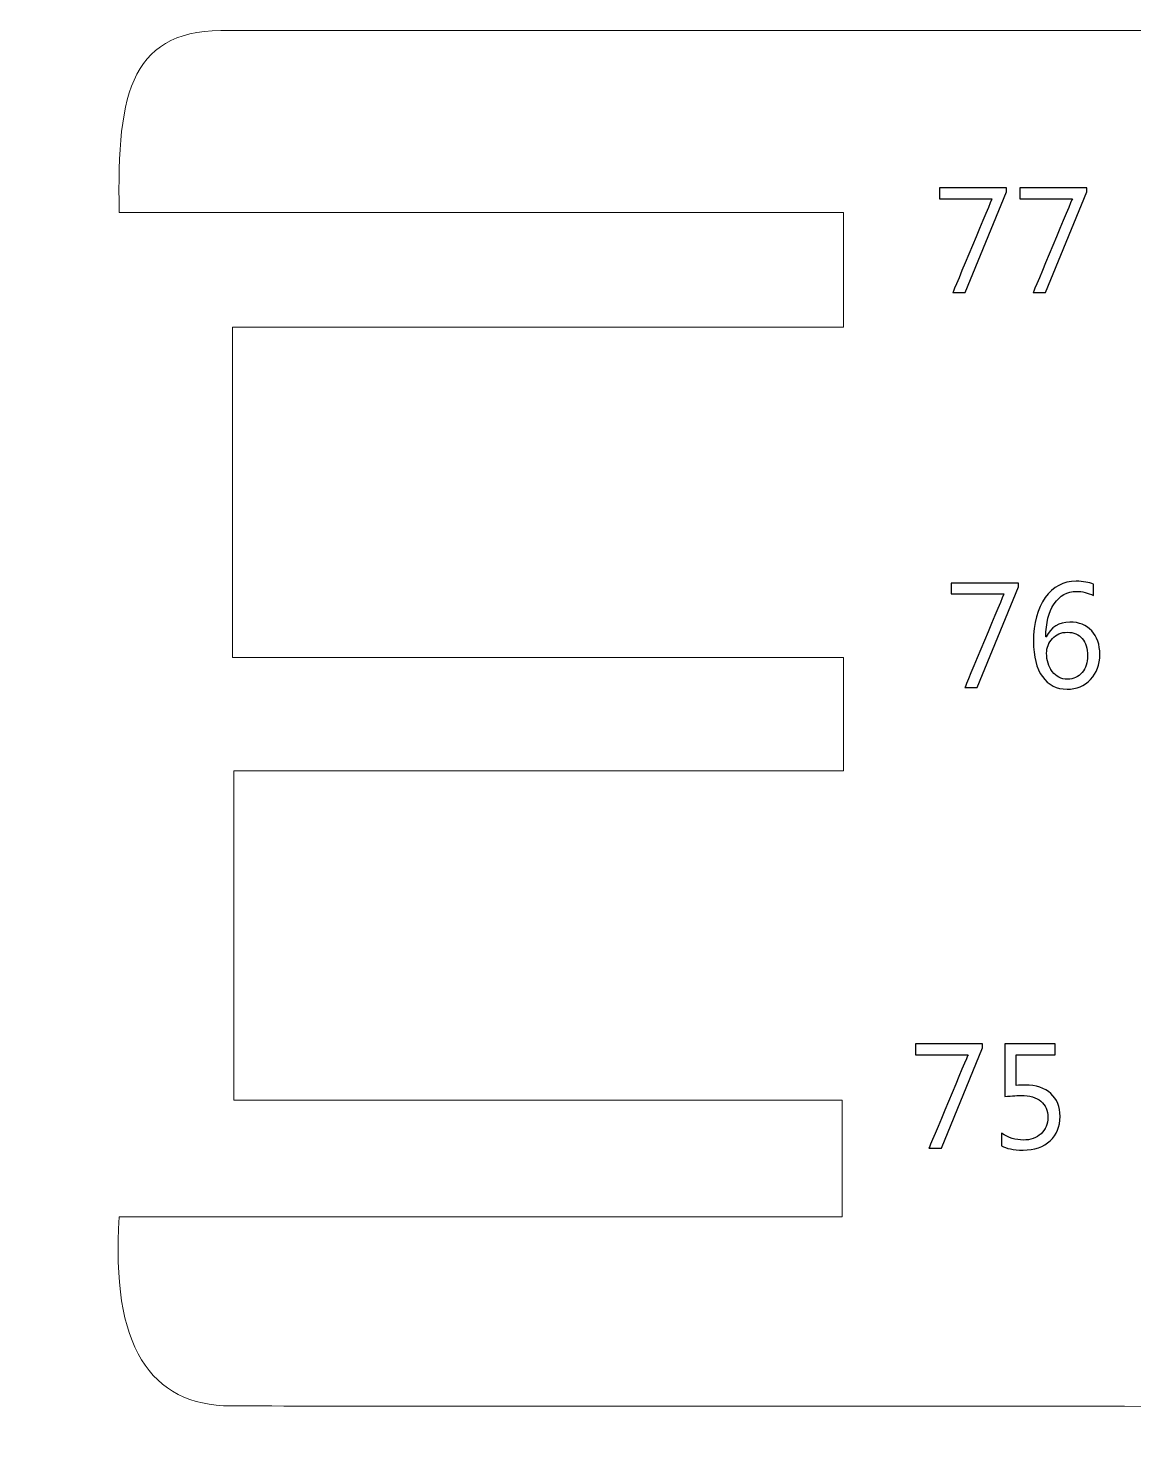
# Model space of a CAD drawing. Header units: centimetres. Extents: x -494 to 505, y -672 to 577.
# Drawn here: x 80.5 to 160.2, y 474.4 to 575.5 of the extents above; entities that cross this region are included whole.
import ezdxf

# ---------------------------------------------------------------- set-up
doc = ezdxf.new("R2010")
doc.units = ezdxf.units.CM
doc.header["$MEASUREMENT"] = 0
doc.layers.add('Camada 1', color=7, linetype='Continuous')
doc.layers.add('Camada 2', color=10, linetype='Continuous')

msp = doc.modelspace()

# ---------------------------------------------------------------- linework, layer by layer
at = {"layer": 'Camada 1', "lineweight": 9}
for points, knots in [([(87.056214, 562.160928), (87.056214, 562.160928), (139.29487, 562.160928), (139.29487, 562.160928), (139.29487, 562.160928), (139.29487, 562.160928), (139.29487, 553.88256), (139.29487, 553.88256), (139.29487, 553.88256), (139.29487, 553.88256), (95.221806, 553.871892), (95.221806, 553.871892), (95.221806, 553.871892), (95.221806, 553.871892), (95.221806, 530.043644), (95.221806, 530.043644), (95.221806, 530.043644), (95.221806, 530.043644), (139.29487, 530.043644), (139.29487, 530.043644), (139.29487, 530.043644), (139.29487, 530.043644), (139.29487, 521.883132), (139.29487, 521.883132), (139.29487, 521.883132), (139.29487, 521.883132), (95.326454, 521.883132), (95.326454, 521.883132), (95.326454, 521.883132), (95.326454, 521.883132), (95.326454, 498.120416), (95.326454, 498.120416), (95.326454, 498.120416), (95.326454, 498.120416), (139.190222, 498.120416), (139.190222, 498.120416), (139.190222, 498.120416), (139.190222, 498.120416), (139.190222, 489.698792), (139.190222, 489.698792), (139.190222, 489.698792), (139.190222, 489.698792), (87.056214, 489.698792), (87.056214, 489.698792), (87.056214, 489.698792), (86.428072, 480.361244), (89.254584, 476.103188), (95.117158, 476.05442), (95.117158, 476.05442), (95.117158, 476.05442), (183.78678, 476.019876), (183.78678, 476.019876), (183.78678, 476.019876), (183.78678, 476.019876), (183.78678, 575.280536), (183.78678, 575.280536), (183.78678, 575.280536), (183.78678, 575.280536), (95.01251, 575.280536), (95.01251, 575.280536), (95.01251, 575.280536), (87.9983, 575.45986), (86.846918, 571.07582), (87.056214, 562.160928)], [0, 0, 0, 0, 0.0588235294, 0.0588235294, 0.0588235294, 0.0588235394, 0.1176470588, 0.1176470588, 0.1176470588, 0.1176470688, 0.1764705882, 0.1764705882, 0.1764705882, 0.1764705982, 0.2352941176, 0.2352941176, 0.2352941176, 0.2352941276, 0.2941176471, 0.2941176471, 0.2941176471, 0.2941176571, 0.3529411765, 0.3529411765, 0.3529411765, 0.3529411865, 0.4117647059, 0.4117647059, 0.4117647059, 0.4117647159, 0.4705882353, 0.4705882353, 0.4705882353, 0.4705882453, 0.5294117647, 0.5294117647, 0.5294117647, 0.5294117747, 0.5882352941, 0.5882352941, 0.5882352941, 0.5882353041, 0.6470588235, 0.6470588235, 0.6470588235, 0.6470588335, 0.7058823529, 0.7058823529, 0.7058823529, 0.7058823629, 0.7647058824, 0.7647058824, 0.7647058824, 0.7647058924, 0.8235294118, 0.8235294118, 0.8235294118, 0.8235294218, 0.8823529412, 0.8823529412, 0.8823529412, 0.8823529512, 1, 1, 1, 1]), ([(288.960814, 353.67214), (288.960814, 353.67214), (306.821586, 353.757484), (306.821586, 353.757484), (306.821586, 353.757484), (306.821586, 353.757484), (306.803806, 326.357488), (306.803806, 326.357488), (306.803806, 326.357488), (306.803806, 326.357488), (315.147198, 326.356472), (315.147198, 326.356472), (315.147198, 326.356472), (315.147198, 326.356472), (315.160914, 353.57562), (315.160914, 353.57562), (315.160914, 353.57562), (315.160914, 353.57562), (341.611458, 353.57562), (341.611458, 353.57562), (341.611458, 353.57562), (341.611458, 353.57562), (341.611458, 326.355964), (341.611458, 326.355964), (341.611458, 326.355964), (341.611458, 326.355964), (349.923862, 326.357996), (349.923862, 326.357996), (349.923862, 326.357996), (349.923862, 326.357996), (349.92691, 353.617276), (349.92691, 353.617276), (349.92691, 353.617276), (349.92691, 353.617276), (376.460766, 353.605592), (376.460766, 353.605592), (376.460766, 353.605592), (376.460766, 353.605592), (376.395234, 326.36714), (376.395234, 326.36714), (376.395234, 326.36714), (376.395234, 326.36714), (384.838194, 326.357488), (384.838194, 326.357488), (384.838194, 326.357488), (384.838194, 326.357488), (384.869182, 353.677728), (384.869182, 353.677728), (384.869182, 353.677728), (384.869182, 353.677728), (411.304994, 353.702112), (411.304994, 353.702112), (411.304994, 353.702112), (411.304994, 353.702112), (411.304994, 326.35952), (411.304994, 326.35952), (411.304994, 326.35952), (411.304994, 326.35952), (419.585902, 326.365108), (419.585902, 326.365108), (419.585902, 326.365108), (419.585902, 326.365108), (419.720522, 353.670108), (419.720522, 353.670108), (419.720522, 353.670108), (419.720522, 353.670108), (446.437766, 353.618292), (446.437766, 353.618292), (446.437766, 353.618292), (446.437766, 353.618292), (446.52311, 326.358504), (446.52311, 326.358504), (446.52311, 326.358504), (446.52311, 326.358504), (454.750678, 326.360536), (454.750678, 326.360536), (454.750678, 326.360536), (454.750678, 326.360536), (454.791826, 353.618292), (454.791826, 353.618292), (454.791826, 353.618292), (454.791826, 353.618292), (489.229146, 353.633024), (489.229146, 353.633024), (489.229146, 353.633024), (489.229146, 353.633024), (489.287566, 342.489536), (489.287566, 342.489536), (489.287566, 342.489536), (489.287566, 342.489536), (481.005134, 342.497156), (481.005134, 342.497156), (481.005134, 342.497156), (481.005134, 342.497156), (481.005642, 309.723028), (481.005642, 309.723028), (481.005642, 309.723028), (481.005642, 309.723028), (489.285534, 309.728616), (489.285534, 309.728616), (489.285534, 309.728616), (489.285534, 309.728616), (489.28401, 298.680632), (489.28401, 298.680632), (489.28401, 298.680632), (489.28401, 298.680632), (280.265378, 298.67606), (280.265378, 298.67606), (280.265378, 298.67606), (280.265378, 298.67606), (280.256742, 315.430408), (280.256742, 315.430408), (280.256742, 315.430408), (280.256742, 315.430408), (252.19279, 315.430408), (252.19279, 315.430408), (252.19279, 315.430408), (247.88749, 315.334904), (245.91899, 310.748172), (245.883938, 302.43526), (245.883938, 302.43526), (246.230902, 288.837116), (238.245142, 283.140404), (231.76103, 283.8704), (231.76103, 283.8704), (231.76103, 283.8704), (235.595922, 314.865512), (235.595922, 314.865512), (235.595922, 314.865512), (235.595922, 314.865512), (227.385626, 315.718444), (227.385626, 315.718444), (227.385626, 315.718444), (227.385626, 315.718444), (224.653602, 295.469056), (224.653602, 295.469056), (224.653602, 295.469056), (224.653602, 295.469056), (5.72135, 295.22674), (5.72135, 295.22674), (5.72135, 295.22674), (5.72135, 295.22674), (5.716778, 279.167844), (5.716778, 279.167844), (5.716778, 279.167844), (5.716778, 279.167844), (-2.628138, 279.165304), (-2.628138, 279.165304), (-2.628138, 279.165304), (-2.628138, 279.165304), (-2.98577, 224.0915), (-2.98577, 224.0915), (-2.98577, 224.0915), (-2.98577, 224.0915), (-88.789002, 214.483696), (-88.789002, 214.483696), (-88.789002, 214.483696), (-88.789002, 214.483696), (-160.134554, 214.52332), (-160.134554, 214.52332), (-160.134554, 214.52332), (-163.876482, 213.130384), (-165.443662, 209.995516), (-164.388038, 204.757528), (-164.388038, 204.757528), (-164.388038, 204.757528), (-161.889694, 196.939916), (-161.889694, 196.939916), (-161.889694, 196.939916), (-159.55137, 189.6237), (-158.882842, 185.430668), (-164.745162, 183.003444), (-164.745162, 183.003444), (-164.745162, 183.003444), (-175.274478, 179.070508), (-175.274478, 179.070508), (-175.274478, 179.070508), (-189.770766, 172.492416), (-191.904366, 158.459424), (-185.580274, 139.325096), (-185.580274, 139.325096), (-182.29707, 128.78308), (-186.260486, 121.438924), (-192.412366, 123.689364), (-192.412366, 123.689364), (-192.412366, 123.689364), (-261.359142, 146.906996), (-261.359142, 146.906996), (-261.359142, 146.906996), (-259.768086, 152.90292), (-257.854958, 158.898844), (-255.620774, 164.893752), (-255.620774, 164.893752), (-255.620774, 164.893752), (-235.993178, 156.483304), (-235.993178, 156.483304), (-235.993178, 156.483304), (-235.993178, 156.483304), (-233.24947, 164.39388), (-233.24947, 164.39388), (-233.24947, 164.39388), (-233.24947, 164.39388), (-252.959362, 172.804328), (-252.959362, 172.804328), (-252.959362, 172.804328), (-249.96013, 179.295044), (-246.799354, 185.623708), (-243.478558, 191.789812), (-243.478558, 191.789812), (-243.478558, 191.789812), (-223.85147, 181.048152), (-223.85147, 181.048152), (-223.85147, 181.048152), (-223.85147, 181.048152), (-219.526358, 188.126116), (-219.526358, 188.126116), (-219.526358, 188.126116), (-219.526358, 188.126116), (-238.904526, 198.951596), (-238.904526, 198.951596), (-238.904526, 198.951596), (-235.729018, 204.52842), (-232.421938, 209.843116), (-228.924866, 214.772748), (-228.924866, 214.772748), (-228.924866, 214.772748), (-210.96097, 202.698604), (-210.96097, 202.698604), (-210.96097, 202.698604), (-210.96097, 202.698604), (-206.469742, 209.526632), (-206.469742, 209.526632), (-206.469742, 209.526632), (-206.469742, 209.526632), (-224.18421, 221.600776), (-224.18421, 221.600776), (-224.18421, 221.600776), (-220.36151, 226.60102), (-216.750138, 231.702356), (-213.372446, 236.922564), (-213.372446, 236.922564), (-213.372446, 236.922564), (-194.826382, 225.348292), (-194.826382, 225.348292), (-194.826382, 225.348292), (-194.826382, 225.348292), (-191.25057, 232.592372), (-191.25057, 232.592372), (-191.25057, 232.592372), (-191.25057, 232.592372), (-209.380582, 244.333776), (-209.380582, 244.333776), (-209.380582, 244.333776), (-202.259946, 261.027672), (-207.195166, 274.737068), (-227.065078, 282.88488), (-227.065078, 282.88488), (-261.775194, 290.706048), (-301.116238, 286.78124), (-337.022694, 269.0622), (-337.022694, 269.0622), (-362.833158, 254.920496), (-388.11327, 237.066328), (-415.161222, 221.333568), (-415.161222, 221.333568), (-428.876714, 212.451696), (-442.468254, 204.489812), (-456.981306, 198.090028), (-456.981306, 198.090028), (-462.47939, 196.298312), (-466.306662, 195.61048), (-468.373206, 196.760592), (-468.373206, 196.760592), (-481.297234, 208.35874), (-487.891074, 236.208316), (-486.846118, 283.671264), (-486.846118, 283.671264), (-484.055166, 323.948552), (-477.369886, 350.249236), (-465.985606, 359.680256), (-465.985606, 359.680256), (-455.591418, 363.607604), (-416.449002, 364.2106), (-357.647494, 359.764076), (-357.647494, 359.764076), (-317.62573, 356.62108), (-277.81377, 352.853244), (-238.131858, 348.694756), (-238.131858, 348.694756), (-214.866474, 346.01658), (-195.551298, 366.45342), (-178.214274, 397.942308), (-178.214274, 397.942308), (-183.909462, 398.922748), (-187.93587, 403.347936), (-188.438282, 412.292292), (-188.438282, 412.292292), (-188.327538, 422.884092), (-183.723026, 428.164752), (-174.94631, 428.932848), (-174.94631, 428.932848), (-171.28617, 428.963836), (-167.626538, 428.92218), (-163.96843, 428.50308), (-163.96843, 428.50308), (-159.001206, 427.909736), (-156.690822, 430.099216), (-156.854398, 436.178452), (-156.854398, 436.178452), (-156.854398, 436.178452), (-156.778198, 448.203828), (-156.778198, 448.203828), (-156.778198, 448.203828), (-156.778198, 448.203828), (-147.700746, 448.20332), (-147.700746, 448.20332), (-147.700746, 448.20332), (-147.700746, 448.20332), (-147.697698, 465.516468), (-147.697698, 465.516468), (-147.697698, 465.516468), (-147.697698, 465.516468), (-132.459222, 465.506816), (-132.459222, 465.506816), (-132.459222, 465.506816), (-132.459222, 465.506816), (-117.536722, 483.837996), (-117.536722, 483.837996), (-117.536722, 483.837996), (-117.536722, 483.837996), (-45.491654, 483.825804), (-45.491654, 483.825804), (-45.491654, 483.825804), (-45.491654, 483.825804), (-45.47489, 454.015348), (-45.47489, 454.015348), (-45.47489, 454.015348), (-45.47489, 454.015348), (-36.796218, 454.018396), (-36.796218, 454.018396), (-36.796218, 454.018396), (-36.796218, 454.018396), (-36.920678, 434.287168), (-36.920678, 434.287168), (-36.920678, 434.287168), (-37.163502, 430.041812), (-40.062658, 428.173896), (-44.477686, 427.461172), (-44.477686, 427.461172), (-44.477686, 427.461172), (-58.86831, 427.45914), (-58.86831, 427.45914), (-58.86831, 427.45914), (-58.86831, 427.45914), (-58.872882, 414.921192), (-58.872882, 414.921192), (-58.872882, 414.921192), (-58.872882, 414.921192), (-43.79849, 414.921192), (-43.79849, 414.921192), (-43.79849, 414.921192), (-24.761698, 414.171384), (-13.673582, 411.255972), (-8.36295, 404.78964), (-8.36295, 404.78964), (-4.952238, 400.746468), (-2.86385, 396.261336), (-2.70891, 391.1346), (-2.70891, 391.1346), (-2.70891, 391.1346), (-2.534666, 366.474248), (-2.534666, 366.474248), (-2.534666, 366.474248), (-2.534666, 366.474248), (5.877814, 366.480344), (5.877814, 366.480344), (5.877814, 366.480344), (5.877814, 366.480344), (5.90169, 347.073728), (5.90169, 347.073728), (5.90169, 347.073728), (5.90169, 347.073728), (233.39171, 347.06814), (233.39171, 347.06814), (233.39171, 347.06814), (233.39171, 347.06814), (233.356658, 357.819452), (233.356658, 357.819452), (233.356658, 357.819452), (238.909098, 375.214388), (244.365526, 393.373356), (250.012962, 410.004768), (250.012962, 410.004768), (252.496066, 417.378896), (256.725674, 421.44188), (262.677402, 421.235124), (262.677402, 421.235124), (270.499078, 420.488872), (274.919186, 415.631376), (277.312882, 408.136344), (277.312882, 408.136344), (281.81935, 390.775952), (285.049722, 371.798088), (288.960814, 353.67214)], [0, 0, 0, 0, 0.0098039216, 0.0098039216, 0.0098039216, 0.0098039316, 0.0196078431, 0.0196078431, 0.0196078431, 0.0196078531, 0.0294117647, 0.0294117647, 0.0294117647, 0.0294117747, 0.0392156863, 0.0392156863, 0.0392156863, 0.0392156963, 0.0490196078, 0.0490196078, 0.0490196078, 0.0490196178, 0.0588235294, 0.0588235294, 0.0588235294, 0.0588235394, 0.068627451, 0.068627451, 0.068627451, 0.068627461, 0.0784313725, 0.0784313725, 0.0784313725, 0.0784313825, 0.0882352941, 0.0882352941, 0.0882352941, 0.0882353041, 0.0980392157, 0.0980392157, 0.0980392157, 0.0980392257, 0.1078431373, 0.1078431373, 0.1078431373, 0.1078431473, 0.1176470588, 0.1176470588, 0.1176470588, 0.1176470688, 0.1274509804, 0.1274509804, 0.1274509804, 0.1274509904, 0.137254902, 0.137254902, 0.137254902, 0.137254912, 0.1470588235, 0.1470588235, 0.1470588235, 0.1470588335, 0.1568627451, 0.1568627451, 0.1568627451, 0.1568627551, 0.1666666667, 0.1666666667, 0.1666666667, 0.1666666767, 0.1764705882, 0.1764705882, 0.1764705882, 0.1764705982, 0.1862745098, 0.1862745098, 0.1862745098, 0.1862745198, 0.1960784314, 0.1960784314, 0.1960784314, 0.1960784414, 0.2058823529, 0.2058823529, 0.2058823529, 0.2058823629, 0.2156862745, 0.2156862745, 0.2156862745, 0.2156862845, 0.2254901961, 0.2254901961, 0.2254901961, 0.2254902061, 0.2352941176, 0.2352941176, 0.2352941176, 0.2352941276, 0.2450980392, 0.2450980392, 0.2450980392, 0.2450980492, 0.2549019608, 0.2549019608, 0.2549019608, 0.2549019708, 0.2647058824, 0.2647058824, 0.2647058824, 0.2647058924, 0.2745098039, 0.2745098039, 0.2745098039, 0.2745098139, 0.2843137255, 0.2843137255, 0.2843137255, 0.2843137355, 0.2941176471, 0.2941176471, 0.2941176471, 0.2941176571, 0.3039215686, 0.3039215686, 0.3039215686, 0.3039215786, 0.3137254902, 0.3137254902, 0.3137254902, 0.3137255002, 0.3235294118, 0.3235294118, 0.3235294118, 0.3235294218, 0.3333333333, 0.3333333333, 0.3333333333, 0.3333333433, 0.3431372549, 0.3431372549, 0.3431372549, 0.3431372649, 0.3529411765, 0.3529411765, 0.3529411765, 0.3529411865, 0.362745098, 0.362745098, 0.362745098, 0.362745108, 0.3725490196, 0.3725490196, 0.3725490196, 0.3725490296, 0.3823529412, 0.3823529412, 0.3823529412, 0.3823529512, 0.3921568627, 0.3921568627, 0.3921568627, 0.3921568727, 0.4019607843, 0.4019607843, 0.4019607843, 0.4019607943, 0.4117647059, 0.4117647059, 0.4117647059, 0.4117647159, 0.4215686275, 0.4215686275, 0.4215686275, 0.4215686375, 0.431372549, 0.431372549, 0.431372549, 0.431372559, 0.4411764706, 0.4411764706, 0.4411764706, 0.4411764806, 0.4509803922, 0.4509803922, 0.4509803922, 0.4509804022, 0.4607843137, 0.4607843137, 0.4607843137, 0.4607843237, 0.4705882353, 0.4705882353, 0.4705882353, 0.4705882453, 0.4803921569, 0.4803921569, 0.4803921569, 0.4803921669, 0.4901960784, 0.4901960784, 0.4901960784, 0.4901960884, 0.5, 0.5, 0.5, 0.50000001, 0.5098039216, 0.5098039216, 0.5098039216, 0.5098039316, 0.5196078431, 0.5196078431, 0.5196078431, 0.5196078531, 0.5294117647, 0.5294117647, 0.5294117647, 0.5294117747, 0.5392156863, 0.5392156863, 0.5392156863, 0.5392156963, 0.5490196078, 0.5490196078, 0.5490196078, 0.5490196178, 0.5588235294, 0.5588235294, 0.5588235294, 0.5588235394, 0.568627451, 0.568627451, 0.568627451, 0.568627461, 0.5784313725, 0.5784313725, 0.5784313725, 0.5784313825, 0.5882352941, 0.5882352941, 0.5882352941, 0.5882353041, 0.5980392157, 0.5980392157, 0.5980392157, 0.5980392257, 0.6078431373, 0.6078431373, 0.6078431373, 0.6078431473, 0.6176470588, 0.6176470588, 0.6176470588, 0.6176470688, 0.6274509804, 0.6274509804, 0.6274509804, 0.6274509904, 0.637254902, 0.637254902, 0.637254902, 0.637254912, 0.6470588235, 0.6470588235, 0.6470588235, 0.6470588335, 0.6568627451, 0.6568627451, 0.6568627451, 0.6568627551, 0.6666666667, 0.6666666667, 0.6666666667, 0.6666666767, 0.6764705882, 0.6764705882, 0.6764705882, 0.6764705982, 0.6862745098, 0.6862745098, 0.6862745098, 0.6862745198, 0.6960784314, 0.6960784314, 0.6960784314, 0.6960784414, 0.7058823529, 0.7058823529, 0.7058823529, 0.7058823629, 0.7156862745, 0.7156862745, 0.7156862745, 0.7156862845, 0.7254901961, 0.7254901961, 0.7254901961, 0.7254902061, 0.7352941176, 0.7352941176, 0.7352941176, 0.7352941276, 0.7450980392, 0.7450980392, 0.7450980392, 0.7450980492, 0.7549019608, 0.7549019608, 0.7549019608, 0.7549019708, 0.7647058824, 0.7647058824, 0.7647058824, 0.7647058924, 0.7745098039, 0.7745098039, 0.7745098039, 0.7745098139, 0.7843137255, 0.7843137255, 0.7843137255, 0.7843137355, 0.7941176471, 0.7941176471, 0.7941176471, 0.7941176571, 0.8039215686, 0.8039215686, 0.8039215686, 0.8039215786, 0.8137254902, 0.8137254902, 0.8137254902, 0.8137255002, 0.8235294118, 0.8235294118, 0.8235294118, 0.8235294218, 0.8333333333, 0.8333333333, 0.8333333333, 0.8333333433, 0.8431372549, 0.8431372549, 0.8431372549, 0.8431372649, 0.8529411765, 0.8529411765, 0.8529411765, 0.8529411865, 0.862745098, 0.862745098, 0.862745098, 0.862745108, 0.8725490196, 0.8725490196, 0.8725490196, 0.8725490296, 0.8823529412, 0.8823529412, 0.8823529412, 0.8823529512, 0.8921568627, 0.8921568627, 0.8921568627, 0.8921568727, 0.9019607843, 0.9019607843, 0.9019607843, 0.9019607943, 0.9117647059, 0.9117647059, 0.9117647059, 0.9117647159, 0.9215686275, 0.9215686275, 0.9215686275, 0.9215686375, 0.931372549, 0.931372549, 0.931372549, 0.931372559, 0.9411764706, 0.9411764706, 0.9411764706, 0.9411764806, 0.9509803922, 0.9509803922, 0.9509803922, 0.9509804022, 0.9607843137, 0.9607843137, 0.9607843137, 0.9607843237, 0.9705882353, 0.9705882353, 0.9705882353, 0.9705882453, 0.9803921569, 0.9803921569, 0.9803921569, 0.9803921669, 1, 1, 1, 1])]:
    msp.add_open_spline(points, degree=3, knots=knots, dxfattribs=at)
at = {"layer": 'Camada 2'}
for points, knots in [([(151.055324, 563.648352), (151.055324, 563.648352), (148.076666, 556.39208), (148.076666, 556.39208), (148.076666, 556.39208), (148.076666, 556.39208), (147.18411, 556.39208), (147.18411, 556.39208), (147.18411, 556.39208), (147.18411, 556.39208), (150.001478, 563.144924), (150.001478, 563.144924), (150.001478, 563.144924), (150.001478, 563.144924), (146.205702, 563.144924), (146.205702, 563.144924), (146.205702, 563.144924), (146.205702, 563.144924), (146.205702, 563.919116), (146.205702, 563.919116), (146.205702, 563.919116), (146.205702, 563.919116), (151.055324, 563.919116), (151.055324, 563.919116), (151.055324, 563.919116), (151.055324, 563.919116), (151.055324, 563.648352), (151.055324, 563.648352)], [0, 0, 0, 0, 0.125, 0.125, 0.125, 0.12500001, 0.25, 0.25, 0.25, 0.25000001, 0.375, 0.375, 0.375, 0.37500001, 0.5, 0.5, 0.5, 0.50000001, 0.625, 0.625, 0.625, 0.62500001, 0.75, 0.75, 0.75, 0.75000001, 1, 1, 1, 1]), ([(156.851096, 563.648352), (156.851096, 563.648352), (153.872438, 556.39208), (153.872438, 556.39208), (153.872438, 556.39208), (153.872438, 556.39208), (152.979882, 556.39208), (152.979882, 556.39208), (152.979882, 556.39208), (152.979882, 556.39208), (155.79725, 563.144924), (155.79725, 563.144924), (155.79725, 563.144924), (155.79725, 563.144924), (152.001474, 563.144924), (152.001474, 563.144924), (152.001474, 563.144924), (152.001474, 563.144924), (152.001474, 563.919116), (152.001474, 563.919116), (152.001474, 563.919116), (152.001474, 563.919116), (156.851096, 563.919116), (156.851096, 563.919116), (156.851096, 563.919116), (156.851096, 563.919116), (156.851096, 563.648352), (156.851096, 563.648352)], [0, 0, 0, 0, 0.125, 0.125, 0.125, 0.12500001, 0.25, 0.25, 0.25, 0.25000001, 0.375, 0.375, 0.375, 0.37500001, 0.5, 0.5, 0.5, 0.50000001, 0.625, 0.625, 0.625, 0.62500001, 0.75, 0.75, 0.75, 0.75000001, 1, 1, 1, 1]), ([(151.918924, 535.149552), (151.918924, 535.149552), (148.940266, 527.89328), (148.940266, 527.89328), (148.940266, 527.89328), (148.940266, 527.89328), (148.04771, 527.89328), (148.04771, 527.89328), (148.04771, 527.89328), (148.04771, 527.89328), (150.865078, 534.646124), (150.865078, 534.646124), (150.865078, 534.646124), (150.865078, 534.646124), (147.069302, 534.646124), (147.069302, 534.646124), (147.069302, 534.646124), (147.069302, 534.646124), (147.069302, 535.420316), (147.069302, 535.420316), (147.069302, 535.420316), (147.069302, 535.420316), (151.918924, 535.420316), (151.918924, 535.420316), (151.918924, 535.420316), (151.918924, 535.420316), (151.918924, 535.149552), (151.918924, 535.149552)], [0, 0, 0, 0, 0.125, 0.125, 0.125, 0.12500001, 0.25, 0.25, 0.25, 0.25000001, 0.375, 0.375, 0.375, 0.37500001, 0.5, 0.5, 0.5, 0.50000001, 0.625, 0.625, 0.625, 0.62500001, 0.75, 0.75, 0.75, 0.75000001, 1, 1, 1, 1]), ([(157.316678, 535.33421), (157.316678, 535.33421), (157.316678, 534.51887), (157.316678, 534.51887), (157.316678, 534.51887), (156.927804, 534.717752), (156.519372, 534.818082), (156.089096, 534.818082), (156.089096, 534.818082), (155.422346, 534.818082), (154.888438, 534.520648), (154.486864, 533.925526), (154.486864, 533.925526), (154.087322, 533.330658), (153.886662, 532.533098), (153.886662, 531.534878), (153.886662, 531.534878), (153.886662, 531.534878), (153.907998, 531.534878), (153.907998, 531.534878), (153.907998, 531.534878), (154.257502, 532.246332), (154.831034, 532.602948), (155.628594, 532.602948), (155.628594, 532.602948), (156.2862, 532.602948), (156.807662, 532.39162), (157.19679, 531.970488), (157.19679, 531.970488), (157.585664, 531.547578), (157.779212, 530.982936), (157.779212, 530.275038), (157.779212, 530.275038), (157.779212, 529.53666), (157.556962, 528.932648), (157.112462, 528.465034), (157.112462, 528.465034), (156.667962, 527.997166), (156.103574, 527.764248), (155.41879, 527.764248), (155.41879, 527.764248), (154.662632, 527.764248), (154.069288, 528.065238), (153.639266, 528.667472), (153.639266, 528.667472), (153.209244, 529.269706), (152.994106, 530.115526), (152.994106, 531.205186), (152.994106, 531.205186), (152.994106, 532.525986), (153.275538, 533.579832), (153.838148, 534.36647), (153.838148, 534.36647), (154.401012, 535.15514), (155.144724, 535.549348), (156.06776, 535.549348), (156.06776, 535.549348), (156.592778, 535.549348), (157.008576, 535.47772), (157.316678, 535.33421)], [0, 0, 0, 0, 0.0625, 0.0625, 0.0625, 0.06250001, 0.125, 0.125, 0.125, 0.12500001, 0.1875, 0.1875, 0.1875, 0.18750001, 0.25, 0.25, 0.25, 0.25000001, 0.3125, 0.3125, 0.3125, 0.31250001, 0.375, 0.375, 0.375, 0.37500001, 0.4375, 0.4375, 0.4375, 0.43750001, 0.5, 0.5, 0.5, 0.50000001, 0.5625, 0.5625, 0.5625, 0.56250001, 0.625, 0.625, 0.625, 0.62500001, 0.6875, 0.6875, 0.6875, 0.68750001, 0.75, 0.75, 0.75, 0.75000001, 0.8125, 0.8125, 0.8125, 0.81250001, 0.875, 0.875, 0.875, 0.87500001, 1, 1, 1, 1]), ([(155.436824, 531.871936), (154.992324, 531.871936), (154.632152, 531.721314), (154.356054, 531.420324), (154.356054, 531.420324), (154.078432, 531.117302), (153.940256, 530.762464), (153.940256, 530.352), (153.940256, 530.352), (153.940256, 529.835872), (154.078432, 529.39696), (154.352498, 529.0312), (154.352498, 529.0312), (154.626818, 528.667472), (154.992324, 528.484592), (155.447492, 528.484592), (155.447492, 528.484592), (155.881324, 528.484592), (156.232606, 528.644104), (156.497782, 528.96135), (156.497782, 528.96135), (156.764736, 529.278596), (156.897324, 529.679916), (156.897324, 530.167596), (156.897324, 530.167596), (156.897324, 530.701504), (156.77007, 531.117302), (156.513784, 531.420324), (156.513784, 531.420324), (156.257498, 531.721314), (155.899104, 531.871936), (155.436824, 531.871936)], [0, 0, 0, 0, 0.1111111111, 0.1111111111, 0.1111111111, 0.1111111211, 0.2222222222, 0.2222222222, 0.2222222222, 0.2222222322, 0.3333333333, 0.3333333333, 0.3333333333, 0.3333333433, 0.4444444444, 0.4444444444, 0.4444444444, 0.4444444544, 0.5555555556, 0.5555555556, 0.5555555556, 0.5555555656, 0.6666666667, 0.6666666667, 0.6666666667, 0.6666666767, 0.7777777778, 0.7777777778, 0.7777777778, 0.7777777878, 1, 1, 1, 1]), ([(149.328124, 501.900952), (149.328124, 501.900952), (146.349466, 494.64468), (146.349466, 494.64468), (146.349466, 494.64468), (146.349466, 494.64468), (145.45691, 494.64468), (145.45691, 494.64468), (145.45691, 494.64468), (145.45691, 494.64468), (148.274278, 501.397524), (148.274278, 501.397524), (148.274278, 501.397524), (148.274278, 501.397524), (144.478502, 501.397524), (144.478502, 501.397524), (144.478502, 501.397524), (144.478502, 501.397524), (144.478502, 502.171716), (144.478502, 502.171716), (144.478502, 502.171716), (144.478502, 502.171716), (149.328124, 502.171716), (149.328124, 502.171716), (149.328124, 502.171716), (149.328124, 502.171716), (149.328124, 501.900952), (149.328124, 501.900952)], [0, 0, 0, 0, 0.125, 0.125, 0.125, 0.12500001, 0.25, 0.25, 0.25, 0.25000001, 0.375, 0.375, 0.375, 0.37500001, 0.5, 0.5, 0.5, 0.50000001, 0.625, 0.625, 0.625, 0.62500001, 0.75, 0.75, 0.75, 0.75000001, 1, 1, 1, 1]), ([(150.68296, 494.82756), (150.68296, 494.82756), (150.68296, 495.741452), (150.68296, 495.741452), (150.68296, 495.741452), (151.19731, 495.404648), (151.72055, 495.235992), (152.25268, 495.235992), (152.25268, 495.235992), (152.785064, 495.235992), (153.213308, 495.386614), (153.539444, 495.687604), (153.539444, 495.687604), (153.864056, 495.98707), (154.027124, 496.386612), (154.027124, 496.883182), (154.027124, 496.883182), (154.027124, 497.375942), (153.860246, 497.76126), (153.528776, 498.037104), (153.528776, 498.037104), (153.195528, 498.313202), (152.720548, 498.451124), (152.100534, 498.451124), (152.100534, 498.451124), (151.89073, 498.451124), (151.496522, 498.429788), (150.919434, 498.388386), (150.919434, 498.388386), (150.919434, 498.388386), (150.919434, 502.171716), (150.919434, 502.171716), (150.919434, 502.171716), (150.919434, 502.171716), (154.564588, 502.171716), (154.564588, 502.171716), (154.564588, 502.171716), (154.564588, 502.171716), (154.564588, 501.397524), (154.564588, 501.397524), (154.564588, 501.397524), (154.564588, 501.397524), (151.736552, 501.397524), (151.736552, 501.397524), (151.736552, 501.397524), (151.736552, 501.397524), (151.736552, 499.18239), (151.736552, 499.18239), (151.736552, 499.18239), (151.967946, 499.196614), (152.181052, 499.20398), (152.378156, 499.20398), (152.378156, 499.20398), (153.182828, 499.20398), (153.806652, 499.001288), (154.247342, 498.59819), (154.247342, 498.59819), (154.688286, 498.194838), (154.908758, 497.641118), (154.908758, 496.938554), (154.908758, 496.938554), (154.908758, 496.211098), (154.672284, 495.624866), (154.197304, 495.182398), (154.197304, 495.182398), (153.722324, 494.737898), (153.070052, 494.515648), (152.24379, 494.515648), (152.24379, 494.515648), (151.546814, 494.515648), (151.026876, 494.619534), (150.68296, 494.82756)], [0, 0, 0, 0, 0.0526315789, 0.0526315789, 0.0526315789, 0.0526315889, 0.1052631579, 0.1052631579, 0.1052631579, 0.1052631679, 0.1578947368, 0.1578947368, 0.1578947368, 0.1578947468, 0.2105263158, 0.2105263158, 0.2105263158, 0.2105263258, 0.2631578947, 0.2631578947, 0.2631578947, 0.2631579047, 0.3157894737, 0.3157894737, 0.3157894737, 0.3157894837, 0.3684210526, 0.3684210526, 0.3684210526, 0.3684210626, 0.4210526316, 0.4210526316, 0.4210526316, 0.4210526416, 0.4736842105, 0.4736842105, 0.4736842105, 0.4736842205, 0.5263157895, 0.5263157895, 0.5263157895, 0.5263157995, 0.5789473684, 0.5789473684, 0.5789473684, 0.5789473784, 0.6315789474, 0.6315789474, 0.6315789474, 0.6315789574, 0.6842105263, 0.6842105263, 0.6842105263, 0.6842105363, 0.7368421053, 0.7368421053, 0.7368421053, 0.7368421153, 0.7894736842, 0.7894736842, 0.7894736842, 0.7894736942, 0.8421052632, 0.8421052632, 0.8421052632, 0.8421052732, 0.8947368421, 0.8947368421, 0.8947368421, 0.8947368521, 1, 1, 1, 1])]:
    msp.add_open_spline(points, degree=3, knots=knots, dxfattribs=at)
at = {"layer": 'Camada 2', "lineweight": 9}
for points, knots in [([(151.055324, 563.648352), (151.055324, 563.648352), (148.076666, 556.39208), (148.076666, 556.39208), (148.076666, 556.39208), (148.076666, 556.39208), (147.18411, 556.39208), (147.18411, 556.39208), (147.18411, 556.39208), (147.18411, 556.39208), (150.001478, 563.144924), (150.001478, 563.144924), (150.001478, 563.144924), (150.001478, 563.144924), (146.205702, 563.144924), (146.205702, 563.144924), (146.205702, 563.144924), (146.205702, 563.144924), (146.205702, 563.919116), (146.205702, 563.919116), (146.205702, 563.919116), (146.205702, 563.919116), (151.055324, 563.919116), (151.055324, 563.919116), (151.055324, 563.919116), (151.055324, 563.919116), (151.055324, 563.648352), (151.055324, 563.648352)], [0, 0, 0, 0, 0.125, 0.125, 0.125, 0.12500001, 0.25, 0.25, 0.25, 0.25000001, 0.375, 0.375, 0.375, 0.37500001, 0.5, 0.5, 0.5, 0.50000001, 0.625, 0.625, 0.625, 0.62500001, 0.75, 0.75, 0.75, 0.75000001, 1, 1, 1, 1]), ([(156.851096, 563.648352), (156.851096, 563.648352), (153.872438, 556.39208), (153.872438, 556.39208), (153.872438, 556.39208), (153.872438, 556.39208), (152.979882, 556.39208), (152.979882, 556.39208), (152.979882, 556.39208), (152.979882, 556.39208), (155.79725, 563.144924), (155.79725, 563.144924), (155.79725, 563.144924), (155.79725, 563.144924), (152.001474, 563.144924), (152.001474, 563.144924), (152.001474, 563.144924), (152.001474, 563.144924), (152.001474, 563.919116), (152.001474, 563.919116), (152.001474, 563.919116), (152.001474, 563.919116), (156.851096, 563.919116), (156.851096, 563.919116), (156.851096, 563.919116), (156.851096, 563.919116), (156.851096, 563.648352), (156.851096, 563.648352)], [0, 0, 0, 0, 0.125, 0.125, 0.125, 0.12500001, 0.25, 0.25, 0.25, 0.25000001, 0.375, 0.375, 0.375, 0.37500001, 0.5, 0.5, 0.5, 0.50000001, 0.625, 0.625, 0.625, 0.62500001, 0.75, 0.75, 0.75, 0.75000001, 1, 1, 1, 1]), ([(151.918924, 535.149552), (151.918924, 535.149552), (148.940266, 527.89328), (148.940266, 527.89328), (148.940266, 527.89328), (148.940266, 527.89328), (148.04771, 527.89328), (148.04771, 527.89328), (148.04771, 527.89328), (148.04771, 527.89328), (150.865078, 534.646124), (150.865078, 534.646124), (150.865078, 534.646124), (150.865078, 534.646124), (147.069302, 534.646124), (147.069302, 534.646124), (147.069302, 534.646124), (147.069302, 534.646124), (147.069302, 535.420316), (147.069302, 535.420316), (147.069302, 535.420316), (147.069302, 535.420316), (151.918924, 535.420316), (151.918924, 535.420316), (151.918924, 535.420316), (151.918924, 535.420316), (151.918924, 535.149552), (151.918924, 535.149552)], [0, 0, 0, 0, 0.125, 0.125, 0.125, 0.12500001, 0.25, 0.25, 0.25, 0.25000001, 0.375, 0.375, 0.375, 0.37500001, 0.5, 0.5, 0.5, 0.50000001, 0.625, 0.625, 0.625, 0.62500001, 0.75, 0.75, 0.75, 0.75000001, 1, 1, 1, 1]), ([(157.316678, 535.33421), (157.316678, 535.33421), (157.316678, 534.51887), (157.316678, 534.51887), (157.316678, 534.51887), (156.927804, 534.717752), (156.519372, 534.818082), (156.089096, 534.818082), (156.089096, 534.818082), (155.422346, 534.818082), (154.888438, 534.520648), (154.486864, 533.925526), (154.486864, 533.925526), (154.087322, 533.330658), (153.886662, 532.533098), (153.886662, 531.534878), (153.886662, 531.534878), (153.886662, 531.534878), (153.907998, 531.534878), (153.907998, 531.534878), (153.907998, 531.534878), (154.257502, 532.246332), (154.831034, 532.602948), (155.628594, 532.602948), (155.628594, 532.602948), (156.2862, 532.602948), (156.807662, 532.39162), (157.19679, 531.970488), (157.19679, 531.970488), (157.585664, 531.547578), (157.779212, 530.982936), (157.779212, 530.275038), (157.779212, 530.275038), (157.779212, 529.53666), (157.556962, 528.932648), (157.112462, 528.465034), (157.112462, 528.465034), (156.667962, 527.997166), (156.103574, 527.764248), (155.41879, 527.764248), (155.41879, 527.764248), (154.662632, 527.764248), (154.069288, 528.065238), (153.639266, 528.667472), (153.639266, 528.667472), (153.209244, 529.269706), (152.994106, 530.115526), (152.994106, 531.205186), (152.994106, 531.205186), (152.994106, 532.525986), (153.275538, 533.579832), (153.838148, 534.36647), (153.838148, 534.36647), (154.401012, 535.15514), (155.144724, 535.549348), (156.06776, 535.549348), (156.06776, 535.549348), (156.592778, 535.549348), (157.008576, 535.47772), (157.316678, 535.33421)], [0, 0, 0, 0, 0.0625, 0.0625, 0.0625, 0.06250001, 0.125, 0.125, 0.125, 0.12500001, 0.1875, 0.1875, 0.1875, 0.18750001, 0.25, 0.25, 0.25, 0.25000001, 0.3125, 0.3125, 0.3125, 0.31250001, 0.375, 0.375, 0.375, 0.37500001, 0.4375, 0.4375, 0.4375, 0.43750001, 0.5, 0.5, 0.5, 0.50000001, 0.5625, 0.5625, 0.5625, 0.56250001, 0.625, 0.625, 0.625, 0.62500001, 0.6875, 0.6875, 0.6875, 0.68750001, 0.75, 0.75, 0.75, 0.75000001, 0.8125, 0.8125, 0.8125, 0.81250001, 0.875, 0.875, 0.875, 0.87500001, 1, 1, 1, 1]), ([(155.436824, 531.871936), (154.992324, 531.871936), (154.632152, 531.721314), (154.356054, 531.420324), (154.356054, 531.420324), (154.078432, 531.117302), (153.940256, 530.762464), (153.940256, 530.352), (153.940256, 530.352), (153.940256, 529.835872), (154.078432, 529.39696), (154.352498, 529.0312), (154.352498, 529.0312), (154.626818, 528.667472), (154.992324, 528.484592), (155.447492, 528.484592), (155.447492, 528.484592), (155.881324, 528.484592), (156.232606, 528.644104), (156.497782, 528.96135), (156.497782, 528.96135), (156.764736, 529.278596), (156.897324, 529.679916), (156.897324, 530.167596), (156.897324, 530.167596), (156.897324, 530.701504), (156.77007, 531.117302), (156.513784, 531.420324), (156.513784, 531.420324), (156.257498, 531.721314), (155.899104, 531.871936), (155.436824, 531.871936)], [0, 0, 0, 0, 0.1111111111, 0.1111111111, 0.1111111111, 0.1111111211, 0.2222222222, 0.2222222222, 0.2222222222, 0.2222222322, 0.3333333333, 0.3333333333, 0.3333333333, 0.3333333433, 0.4444444444, 0.4444444444, 0.4444444444, 0.4444444544, 0.5555555556, 0.5555555556, 0.5555555556, 0.5555555656, 0.6666666667, 0.6666666667, 0.6666666667, 0.6666666767, 0.7777777778, 0.7777777778, 0.7777777778, 0.7777777878, 1, 1, 1, 1]), ([(149.328124, 501.900952), (149.328124, 501.900952), (146.349466, 494.64468), (146.349466, 494.64468), (146.349466, 494.64468), (146.349466, 494.64468), (145.45691, 494.64468), (145.45691, 494.64468), (145.45691, 494.64468), (145.45691, 494.64468), (148.274278, 501.397524), (148.274278, 501.397524), (148.274278, 501.397524), (148.274278, 501.397524), (144.478502, 501.397524), (144.478502, 501.397524), (144.478502, 501.397524), (144.478502, 501.397524), (144.478502, 502.171716), (144.478502, 502.171716), (144.478502, 502.171716), (144.478502, 502.171716), (149.328124, 502.171716), (149.328124, 502.171716), (149.328124, 502.171716), (149.328124, 502.171716), (149.328124, 501.900952), (149.328124, 501.900952)], [0, 0, 0, 0, 0.125, 0.125, 0.125, 0.12500001, 0.25, 0.25, 0.25, 0.25000001, 0.375, 0.375, 0.375, 0.37500001, 0.5, 0.5, 0.5, 0.50000001, 0.625, 0.625, 0.625, 0.62500001, 0.75, 0.75, 0.75, 0.75000001, 1, 1, 1, 1]), ([(150.68296, 494.82756), (150.68296, 494.82756), (150.68296, 495.741452), (150.68296, 495.741452), (150.68296, 495.741452), (151.19731, 495.404648), (151.72055, 495.235992), (152.25268, 495.235992), (152.25268, 495.235992), (152.785064, 495.235992), (153.213308, 495.386614), (153.539444, 495.687604), (153.539444, 495.687604), (153.864056, 495.98707), (154.027124, 496.386612), (154.027124, 496.883182), (154.027124, 496.883182), (154.027124, 497.375942), (153.860246, 497.76126), (153.528776, 498.037104), (153.528776, 498.037104), (153.195528, 498.313202), (152.720548, 498.451124), (152.100534, 498.451124), (152.100534, 498.451124), (151.89073, 498.451124), (151.496522, 498.429788), (150.919434, 498.388386), (150.919434, 498.388386), (150.919434, 498.388386), (150.919434, 502.171716), (150.919434, 502.171716), (150.919434, 502.171716), (150.919434, 502.171716), (154.564588, 502.171716), (154.564588, 502.171716), (154.564588, 502.171716), (154.564588, 502.171716), (154.564588, 501.397524), (154.564588, 501.397524), (154.564588, 501.397524), (154.564588, 501.397524), (151.736552, 501.397524), (151.736552, 501.397524), (151.736552, 501.397524), (151.736552, 501.397524), (151.736552, 499.18239), (151.736552, 499.18239), (151.736552, 499.18239), (151.967946, 499.196614), (152.181052, 499.20398), (152.378156, 499.20398), (152.378156, 499.20398), (153.182828, 499.20398), (153.806652, 499.001288), (154.247342, 498.59819), (154.247342, 498.59819), (154.688286, 498.194838), (154.908758, 497.641118), (154.908758, 496.938554), (154.908758, 496.938554), (154.908758, 496.211098), (154.672284, 495.624866), (154.197304, 495.182398), (154.197304, 495.182398), (153.722324, 494.737898), (153.070052, 494.515648), (152.24379, 494.515648), (152.24379, 494.515648), (151.546814, 494.515648), (151.026876, 494.619534), (150.68296, 494.82756)], [0, 0, 0, 0, 0.0526315789, 0.0526315789, 0.0526315789, 0.0526315889, 0.1052631579, 0.1052631579, 0.1052631579, 0.1052631679, 0.1578947368, 0.1578947368, 0.1578947368, 0.1578947468, 0.2105263158, 0.2105263158, 0.2105263158, 0.2105263258, 0.2631578947, 0.2631578947, 0.2631578947, 0.2631579047, 0.3157894737, 0.3157894737, 0.3157894737, 0.3157894837, 0.3684210526, 0.3684210526, 0.3684210526, 0.3684210626, 0.4210526316, 0.4210526316, 0.4210526316, 0.4210526416, 0.4736842105, 0.4736842105, 0.4736842105, 0.4736842205, 0.5263157895, 0.5263157895, 0.5263157895, 0.5263157995, 0.5789473684, 0.5789473684, 0.5789473684, 0.5789473784, 0.6315789474, 0.6315789474, 0.6315789474, 0.6315789574, 0.6842105263, 0.6842105263, 0.6842105263, 0.6842105363, 0.7368421053, 0.7368421053, 0.7368421053, 0.7368421153, 0.7894736842, 0.7894736842, 0.7894736842, 0.7894736942, 0.8421052632, 0.8421052632, 0.8421052632, 0.8421052732, 0.8947368421, 0.8947368421, 0.8947368421, 0.8947368521, 1, 1, 1, 1])]:
    msp.add_open_spline(points, degree=3, knots=knots, dxfattribs=at)

doc.saveas('drawing.dxf')
